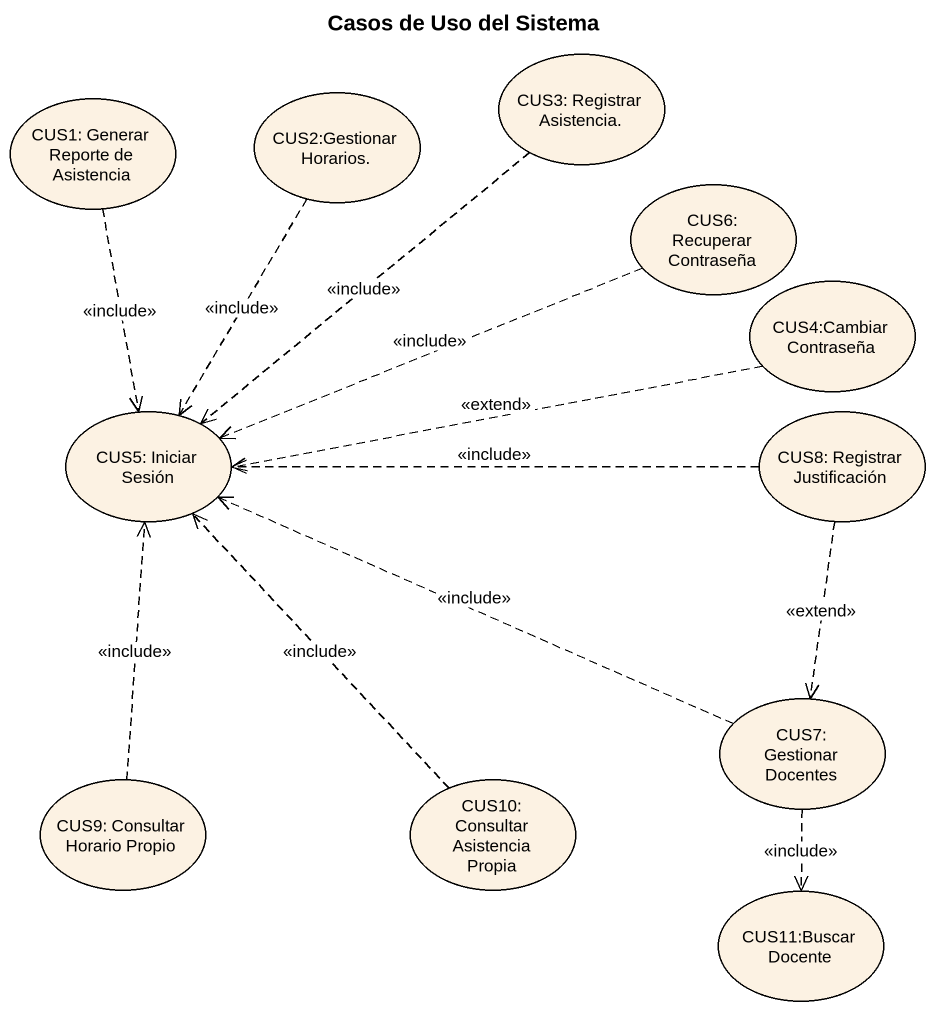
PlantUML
@startuml
title Casos de Uso del Sistema
usecase "CUS3: Registrar Asistencia." as CUS3_Registrar_Asistencia
usecase "CUS1: Generar Reporte de Asistencia" as CUS1_Generar_Reporte_de
usecase "CUS2:Gestionar Horarios." as CUS2_Gestionar_Horarios
usecase "CUS6: Recuperar Contraseña" as CUS6_Recuperar_Contraseña
usecase "CUS4:Cambiar Contraseña" as CUS4_Cambiar_Contraseña
usecase "CUS5: Iniciar Sesión" as CUS5_Iniciar_Sesión
usecase "CUS8: Registrar Justificación" as CUS8_Registrar_Justificación
usecase "CUS7: Gestionar Docentes" as CUS7_Gestionar_Docentes
usecase "CUS9: Consultar Horario Propio" as CUS9_Consultar_Horario
usecase "CUS10: Consultar Asistencia Propia" as CUS10_Consultar_Asistencia
usecase "CUS11:Buscar Docente" as CUS11_Buscar_Docente
CUS3_Registrar_Asistencia ..> CUS5_Iniciar_Sesión : <<include>>
CUS1_Generar_Reporte_de ..> CUS5_Iniciar_Sesión : <<include>>
CUS2_Gestionar_Horarios ..> CUS5_Iniciar_Sesión : <<include>>
CUS6_Recuperar_Contraseña .left.> CUS5_Iniciar_Sesión : <<include>>
CUS4_Cambiar_Contraseña .left.> CUS5_Iniciar_Sesión : <<extend>>
CUS8_Registrar_Justificación .left.> CUS5_Iniciar_Sesión : <<include>>
CUS8_Registrar_Justificación ..> CUS7_Gestionar_Docentes : <<extend>>
CUS7_Gestionar_Docentes .left.> CUS5_Iniciar_Sesión : <<include>>
CUS7_Gestionar_Docentes ..> CUS11_Buscar_Docente : <<include>>
CUS9_Consultar_Horario .up.> CUS5_Iniciar_Sesión : <<include>>
CUS10_Consultar_Asistencia .up.> CUS5_Iniciar_Sesión : <<include>>
@enduml
